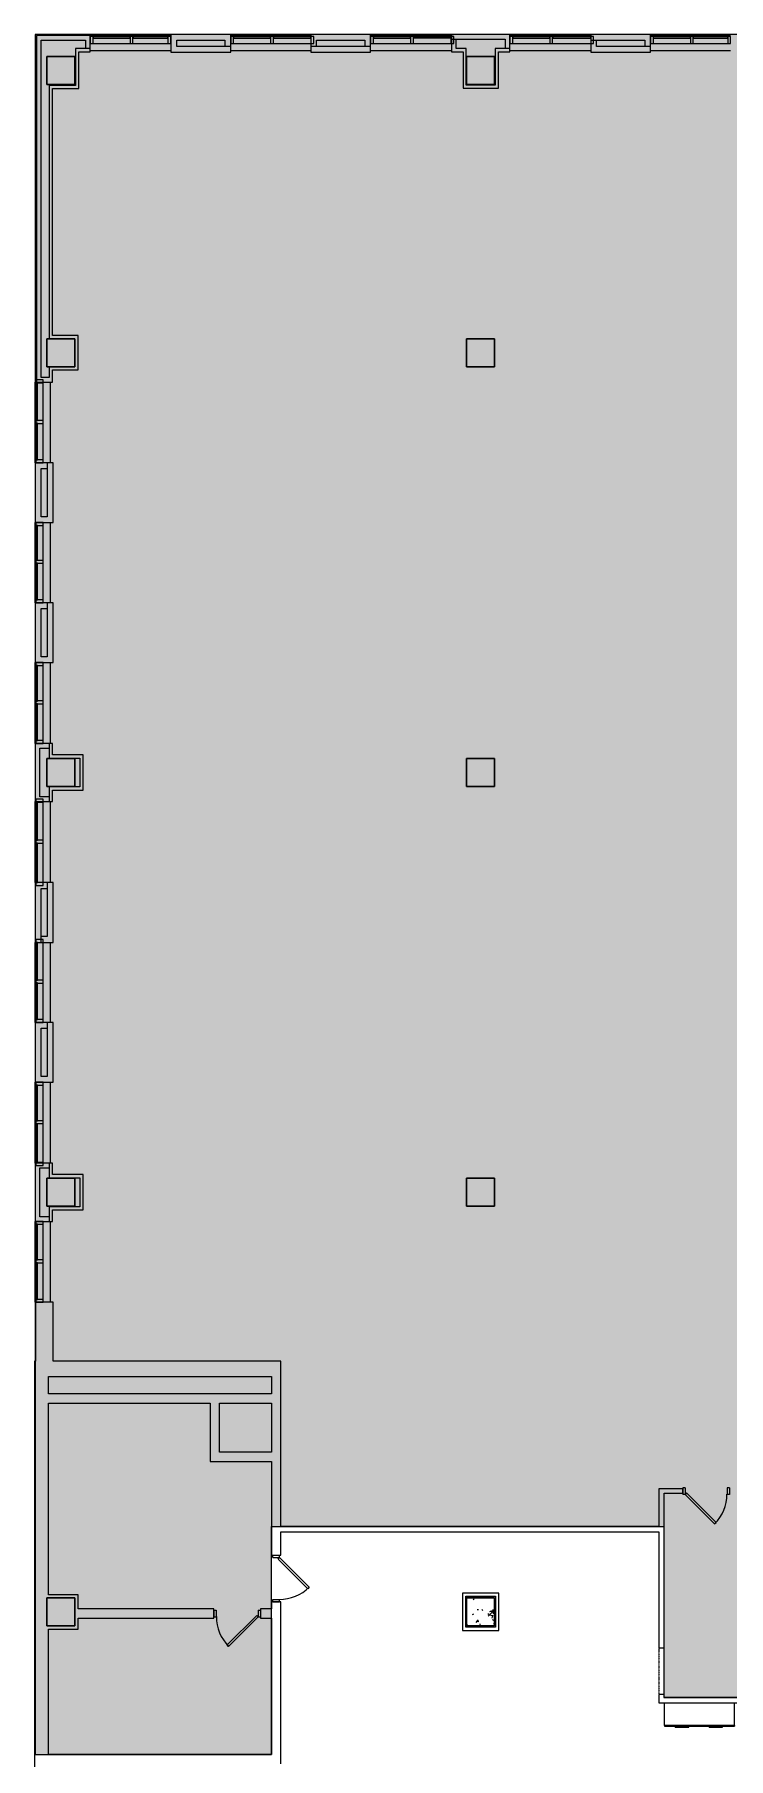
# Model space of a CAD drawing. Header units: inches. Extents: x 45807 to 48637, y -37659 to -35436.
# Drawn here: x 45807 to 46402, y -36914 to -35436 of the extents above; entities that cross this region are included whole.
import ezdxf

# ---------------------------------------------------------------- set-up
doc = ezdxf.new("R2010")
doc.units = ezdxf.units.IN
doc.header["$MEASUREMENT"] = 0
doc.linetypes.add('Demolished', pattern=[0.1875, 0.125, -0.0625])
for name, color, linetype, lineweight in [('A-DETL-GENF', 92, 'Continuous', 9), ('A-DETL-THIN', 151, 'Continuous', 9), ('A-DOOR', 31, 'Continuous', 13), ('A-DOOR-FRAM', 31, 'Continuous', 20), ('A-GLAZ-CURT', 52, 'Continuous', 9), ('A-GLAZ-CWMG', 51, 'Continuous', 9), ('A-WALL', 113, 'Continuous', 9), ('AFUFR-3-DWLM', 7, 'Continuous', 9), ('AFUFR-3-EDLM', 7, 'Continuous', 9), ('AFUFR-3-HNPT', 7, 'Continuous', 9), ('AFUFR-3-TPLM', 7, 'Continuous', 9), ('I-WALL', 2, 'Continuous', 9), ('S-COLS', 52, 'Continuous', 9)]:
    doc.layers.add(name, color=color, linetype=linetype, lineweight=lineweight)

# ---------------------------------------------------------------- blocks, each defined once
blk = doc.blocks.new('Concrete-Rectangular-Column - 24 x 24-V1-FIRST FLOOR DEMOLITION')
at = {"layer": 'S-COLS'}
h = blk.add_hatch(dxfattribs=at)
h.set_pattern_fill('FP2_3', color=256, style=0, pattern_type=2)
h.set_pattern_definition([(50, (-46189.434, 36788.848), (27.5427005, -2.409921), [2.88, -31.68]), (355, (-46189.434, 36788.848), (-5.327844, 28.884266), [2.304, -25.344]), (100.451, (-46187.138, 36788.647), (22.215316, 26.47393), [2.448, -26.924]), (46.184, (-46189.434, 36796.528), (40.981875, -6.356422), [4.32, -47.52]), (96.636, (-46186.018, 36795.998), (35.890748, 37.40619), [3.671, -40.386]), (351.184, (-46189.434, 36796.53), (35.890973, 37.406216), [3.456, -38.016]), (21, (-46185.594, 36794.608), (22.921036, -15.4607306), [2.88, -31.68]), (326, (-46185.594, 36794.608), (9.343532, 27.845738), [2.304, -25.344]), (71.451, (-46183.683, 36793.32), (32.264769, 12.384422), [2.448, -26.924]), (37.5, (-46189.434, 36788.848), (0.466855, 12.782707), [1.267, -23.77, 1.267, -24.461, -25.44]), (37.5, (-46189.434, 36788.848), (0.466855, 12.782707), [-50.765, 1.267, -24.173]), (7.5, (-46189.434, 36788.848), (10.1015895, 15.1450904), [1.267, -13.402, 1.267, -23.194, -9.696]), (7.5, (-46189.434, 36788.848), (10.1015895, 15.1450904), [-39.13, 1.267, -8.429]), (327.5, (-46197.997, 36788.848), (20.4991609, -0.8657796), [1.267, -8.333, 1.267, -28.685, -39.744]), (327.5, (-46197.997, 36788.848), (20.4991609, -0.8657796), [-39.552, 1.267, -38.477]), (317.5, (-46201.837, 36788.848), (22.3947794, 3.844288), [1.267, -11.213, 1.267, -18.624, -28.224]), (317.5, (-46201.837, 36788.848), (22.3947794, 3.844288), [-32.371, 1.267, -26.957])])
h.paths.add_polyline_path([(12, -12), (12, 12), (-12, 12), (-12, -12)], flags=0)
at = {"layer": 'S-COLS', "lineweight": 30}
for p, q in [((12, 12), (-12, 12)), ((-12, 12), (-12, -12)), ((12, -12), (12, 12)), ((-12, -12), (12, -12))]:
    blk.add_line(p, q, dxfattribs=at)
blk = doc.blocks.new('Concrete-Rectangular-Column - 24 x 24-V12-FIRST FLOOR DEMOLITION')
at = {"layer": 'S-COLS', "lineweight": 30}
for p, q in [((12, 12), (-12, 12)), ((-12, 12), (-12, -12)), ((12, -12), (12, 12)), ((-12, -12), (12, -12))]:
    blk.add_line(p, q, dxfattribs=at)
blk = doc.blocks.new('Single Flush - OTJ_SOLIDFLUSH_ALUM-4817983-FIRST FLOOR DEMOLITION')
at = {"layer": 'A-DOOR', "lineweight": 20}
for p, q in [((-8.7, -27), (16.7, -1.6)), ((17.9, -2.9), (-7.4, -28.2)), ((16.7, -1.6), (17.9, -2.9)), ((-7.4, -28.2), (-8.7, -27))]:
    blk.add_line(p, q, dxfattribs=at)
at = {"layer": 'A-DOOR', "lineweight": 9}
blk.add_arc((17.9, -2.9), 35.8, 179.5, 225, dxfattribs=at)
at = {"layer": 'A-DOOR-FRAM'}
for p, q in [((-20, 2.9), (-20, -2.9)), ((-20, 2.9), (-18, 2.9)), ((-18, 2.9), (-18, -2.9)), ((18, 2.9), (18, -2.9)), ((18, 2.9), (20, 2.9)), ((20, 2.9), (20, -2.9)), ((-20, -2.9), (-18, -2.9)), ((18, -2.9), (20, -2.9))]:
    blk.add_line(p, q, dxfattribs=at)
blk = doc.blocks.new('Single Flush - Existing_Mech Door-4777602-FIRST FLOOR DEMOLITION')
at = {"layer": 'A-DOOR', "lineweight": 20}
for p, q in [((-8.7, -27), (16.7, -1.6)), ((17.9, -2.9), (-7.4, -28.2)), ((16.7, -1.6), (17.9, -2.9)), ((-7.4, -28.2), (-8.7, -27))]:
    blk.add_line(p, q, dxfattribs=at)
at = {"layer": 'A-DOOR', "lineweight": 9}
blk.add_arc((17.9, -2.9), 35.8, 179.5, 225, dxfattribs=at)
at = {"layer": 'A-DOOR-FRAM'}
for p, q in [((-20, 2.9), (-20, -2.9)), ((-20, 2.9), (-18, 2.9)), ((-18, 2.9), (-18, -2.9)), ((18, 2.9), (18, -2.9)), ((18, 2.9), (20, 2.9)), ((20, 2.9), (20, -2.9)), ((-20, -2.9), (-18, -2.9)), ((18, -2.9), (20, -2.9))]:
    blk.add_line(p, q, dxfattribs=at)
blk = doc.blocks.new('Single Flush - OTJ_SOLIDFLUSH_ALUM-4817984-FIRST FLOOR DEMOLITION')
at = {"layer": 'A-DOOR', "lineweight": 20}
for p, q in [((-7.4, 28.2), (-8.7, 27)), ((-8.7, 27), (16.7, 1.6)), ((17.9, 2.9), (-7.4, 28.2)), ((16.7, 1.6), (17.9, 2.9))]:
    blk.add_line(p, q, dxfattribs=at)
at = {"layer": 'A-DOOR', "lineweight": 9}
blk.add_arc((17.9, 2.9), 35.8, 135, 180.5, dxfattribs=at)
at = {"layer": 'A-DOOR-FRAM'}
for p, q in [((-20, -2.9), (-20, 2.9)), ((-20, 2.9), (-18, 2.9)), ((-18, -2.9), (-18, 2.9)), ((18, -2.9), (18, 2.9)), ((18, 2.9), (20, 2.9)), ((20, -2.9), (20, 2.9)), ((-20, -2.9), (-18, -2.9)), ((18, -2.9), (20, -2.9))]:
    blk.add_line(p, q, dxfattribs=at)
blk = doc.blocks.new('System Panel - Glazed-4829577-FIRST FLOOR DEMOLITION')
at = {"layer": 'A-GLAZ-CURT', "lineweight": 13}
for p, q in [((15.3, -0.7), (-15.3, -0.7)), ((-15.3, -0.7), (-15.3, -1.8)), ((-15.3, -1.8), (15.3, -1.8)), ((15.3, -1.8), (15.3, -0.7))]:
    blk.add_line(p, q, dxfattribs=at)
blk = doc.blocks.new('Rectangular Mullion - 2_5_ x 5_ rectangular 2-4829575-FIRST FLOOR DEMOLITION')
at = {"layer": 'A-GLAZ-CWMG'}
for p, q in [((45807.9, -36486.9), (45807.9, -36456.3)), ((45814.2, -36486.9), (45814.2, -36456.3))]:
    blk.add_line(p, q, dxfattribs=at)
blk = doc.blocks.new('Rectangular Mullion - 2_5_ x 5_ rectangular 2-V19-FIRST FLOOR DEMOLITION')
at = {"layer": 'A-GLAZ-CWMG', "lineweight": 20}
for p, q in [((-2.5, 2.125), (0, 2.125)), ((-2.5, -4.125), (-2.5, 2.125)), ((0, 2.125), (0, -4.125)), ((0, -4.125), (-2.5, -4.125))]:
    blk.add_line(p, q, dxfattribs=at)
blk = doc.blocks.new('Rectangular Mullion - 2_5_ x 5_ rectangular 2-V20-FIRST FLOOR DEMOLITION')
at = {"layer": 'A-GLAZ-CWMG', "lineweight": 20}
for p, q in [((0, 2.125), (-2.5, 2.125)), ((-2.5, 2.125), (-2.5, -4.125)), ((0, -4.125), (0, 2.125)), ((-2.5, -4.125), (0, -4.125))]:
    blk.add_line(p, q, dxfattribs=at)
blk = doc.blocks.new('System Panel - Glazed-4829599-FIRST FLOOR DEMOLITION')
at = {"layer": 'A-GLAZ-CURT', "lineweight": 13}
for p, q in [((15.7, -0.7), (-15.7, -0.7)), ((-15.7, -0.7), (-15.7, -1.8)), ((-15.7, -1.8), (15.7, -1.8)), ((15.7, -1.8), (15.7, -0.7))]:
    blk.add_line(p, q, dxfattribs=at)
blk = doc.blocks.new('Rectangular Mullion - 2_5_ x 5_ rectangular 2-4829598-FIRST FLOOR DEMOLITION')
at = {"layer": 'A-GLAZ-CWMG'}
for p, q in [((45807.9, -36520.7), (45807.9, -36489.4)), ((45814.2, -36520.7), (45814.2, -36489.4))]:
    blk.add_line(p, q, dxfattribs=at)
blk = doc.blocks.new('Rectangular Mullion - 2_5_ x 5_ rectangular 2-V21-FIRST FLOOR DEMOLITION')
at = {"layer": 'A-GLAZ-CWMG', "lineweight": 20}
for p, q in [((-2.25, 2.125), (0.25, 2.125)), ((-2.25, -4.125), (-2.25, 2.125)), ((0.25, 2.125), (0.25, -4.125)), ((0.25, -4.125), (-2.25, -4.125))]:
    blk.add_line(p, q, dxfattribs=at)
blk = doc.blocks.new('System Panel - Glazed-4829750-FIRST FLOOR DEMOLITION')
at = {"layer": 'A-GLAZ-CURT', "lineweight": 13}
for p, q in [((16.7, -0.7), (-16.7, -0.7)), ((-16.7, -0.7), (-16.7, -1.8)), ((-16.7, -1.8), (16.7, -1.8)), ((16.7, -1.8), (16.7, -0.7))]:
    blk.add_line(p, q, dxfattribs=at)
blk = doc.blocks.new('Rectangular Mullion - 2_5_ x 5_ rectangular 2-4829749-FIRST FLOOR DEMOLITION')
at = {"layer": 'A-GLAZ-CWMG'}
for p, q in [((45807.9, -36403.3), (45807.9, -36370)), ((45814.2, -36403.3), (45814.2, -36370))]:
    blk.add_line(p, q, dxfattribs=at)
blk = doc.blocks.new('System Panel - Glazed-4829786-FIRST FLOOR DEMOLITION')
at = {"layer": 'A-GLAZ-CURT', "lineweight": 13}
for p, q in [((16.2, -0.7), (-16.2, -0.7)), ((-16.2, -0.7), (-16.2, -1.8)), ((-16.2, -1.8), (16.2, -1.8)), ((16.2, -1.8), (16.2, -0.7))]:
    blk.add_line(p, q, dxfattribs=at)
blk = doc.blocks.new('Rectangular Mullion - 2_5_ x 5_ rectangular 2-4829784-FIRST FLOOR DEMOLITION')
at = {"layer": 'A-GLAZ-CWMG'}
for p, q in [((45807.9, -36246.9), (45807.9, -36214.5)), ((45814.2, -36246.9), (45814.2, -36214.5))]:
    blk.add_line(p, q, dxfattribs=at)
blk = doc.blocks.new('System Panel - Glazed-4829923-FIRST FLOOR DEMOLITION')
at = {"layer": 'A-GLAZ-CURT', "lineweight": 13}
for p, q in [((16.3, -0.7), (-16.3, -0.7)), ((-16.3, -0.7), (-16.3, -1.8)), ((-16.3, -1.8), (16.3, -1.8)), ((16.3, -1.8), (16.3, -0.7))]:
    blk.add_line(p, q, dxfattribs=at)
blk = doc.blocks.new('Rectangular Mullion - 2_5_ x 5_ rectangular 2-4829919-FIRST FLOOR DEMOLITION')
at = {"layer": 'A-GLAZ-CWMG'}
for p, q in [((45807.9, -36126.9), (45807.9, -36094.3)), ((45814.2, -36126.9), (45814.2, -36094.3))]:
    blk.add_line(p, q, dxfattribs=at)
blk = doc.blocks.new('System Panel - Glazed-4829924-FIRST FLOOR DEMOLITION')
at = {"layer": 'A-GLAZ-CURT', "lineweight": 13}
for p, q in [((16.9, -0.7), (-16.9, -0.7)), ((-16.9, -0.7), (-16.9, -1.8)), ((-16.9, -1.8), (16.9, -1.8)), ((16.9, -1.8), (16.9, -0.7))]:
    blk.add_line(p, q, dxfattribs=at)
blk = doc.blocks.new('Rectangular Mullion - 2_5_ x 5_ rectangular 2-4829921-FIRST FLOOR DEMOLITION')
at = {"layer": 'A-GLAZ-CWMG'}
for p, q in [((45807.9, -36163.2), (45807.9, -36129.4)), ((45814.2, -36163.2), (45814.2, -36129.4))]:
    blk.add_line(p, q, dxfattribs=at)
blk = doc.blocks.new('System Panel - Glazed-4829978-FIRST FLOOR DEMOLITION')
at = {"layer": 'A-GLAZ-CURT', "lineweight": 13}
for p, q in [((14.9, -0.7), (-14.9, -0.7)), ((-14.9, -0.7), (-14.9, -1.8)), ((-14.9, -1.8), (14.9, -1.8)), ((14.9, -1.8), (14.9, -0.7))]:
    blk.add_line(p, q, dxfattribs=at)
blk = doc.blocks.new('Rectangular Mullion - 2_5_ x 5_ rectangular 2-4829976-FIRST FLOOR DEMOLITION')
at = {"layer": 'A-GLAZ-CWMG'}
for p, q in [((45807.9, -35886.9), (45807.9, -35857)), ((45814.2, -35886.9), (45814.2, -35857))]:
    blk.add_line(p, q, dxfattribs=at)
blk = doc.blocks.new('System Panel - Glazed-4830133-FIRST FLOOR DEMOLITION')
at = {"layer": 'A-GLAZ-CURT', "lineweight": 13}
for p, q in [((15, -0.7), (-15, -0.7)), ((-15, -0.7), (-15, -1.8)), ((-15, -1.8), (15, -1.8)), ((15, -1.8), (15, -0.7))]:
    blk.add_line(p, q, dxfattribs=at)
blk = doc.blocks.new('Rectangular Mullion - 2_5_ x 5_ rectangular 2-4830131-FIRST FLOOR DEMOLITION')
at = {"layer": 'A-GLAZ-CWMG'}
for p, q in [((45891.3, -35437.5), (45921.3, -35437.5)), ((45891.3, -35443.7), (45921.3, -35443.7))]:
    blk.add_line(p, q, dxfattribs=at)
blk = doc.blocks.new('System Panel - Glazed-4830151-FIRST FLOOR DEMOLITION')
at = {"layer": 'A-GLAZ-CURT', "lineweight": 13}
for p, q in [((15.9, -0.7), (-15.9, -0.7)), ((-15.9, -0.7), (-15.9, -1.8)), ((-15.9, -1.8), (15.9, -1.8)), ((15.9, -1.8), (15.9, -0.7))]:
    blk.add_line(p, q, dxfattribs=at)
blk = doc.blocks.new('Rectangular Mullion - 2_5_ x 5_ rectangular 2-4830150-FIRST FLOOR DEMOLITION')
at = {"layer": 'A-GLAZ-CWMG'}
for p, q in [((45857.1, -35437.5), (45888.8, -35437.5)), ((45857.1, -35443.7), (45888.8, -35443.7))]:
    blk.add_line(p, q, dxfattribs=at)
blk = doc.blocks.new('System Panel - Glazed-4830200-FIRST FLOOR DEMOLITION')
at = {"layer": 'A-GLAZ-CURT', "lineweight": 13}
for p, q in [((16, -0.7), (-16, -0.7)), ((-16, -0.7), (-16, -1.8)), ((-16, -1.8), (16, -1.8)), ((16, -1.8), (16, -0.7))]:
    blk.add_line(p, q, dxfattribs=at)
blk = doc.blocks.new('Rectangular Mullion - 2_5_ x 5_ rectangular 2-4830198-FIRST FLOOR DEMOLITION')
at = {"layer": 'A-GLAZ-CWMG'}
for p, q in [((46011.8, -35437.5), (46043.8, -35437.5)), ((46011.8, -35443.7), (46043.8, -35443.7))]:
    blk.add_line(p, q, dxfattribs=at)
blk = doc.blocks.new('System Panel - Glazed-4830267-FIRST FLOOR DEMOLITION')
at = {"layer": 'A-GLAZ-CURT', "lineweight": 13}
for p, q in [((16.1, -0.8), (-16.1, -0.8)), ((-16.1, -0.8), (-16.1, -1.8)), ((-16.1, -1.8), (16.1, -1.8)), ((16.1, -1.8), (16.1, -0.8))]:
    blk.add_line(p, q, dxfattribs=at)
blk = doc.blocks.new('Rectangular Mullion - 2_5_ x 5_ rectangular 2-4830265-FIRST FLOOR DEMOLITION')
at = {"layer": 'A-GLAZ-CWMG'}
for p, q in [((46131.8, -35437.5), (46163.9, -35437.5)), ((46131.8, -35443.7), (46163.9, -35443.7))]:
    blk.add_line(p, q, dxfattribs=at)
blk = doc.blocks.new('System Panel - Glazed-4830295-FIRST FLOOR DEMOLITION')
at = {"layer": 'A-GLAZ-CURT', "lineweight": 13}
for p, q in [((16.3, -0.7), (-16.3, -0.7)), ((-16.3, -0.7), (-16.3, -1.8)), ((-16.3, -1.8), (16.3, -1.8)), ((16.3, -1.8), (16.3, -0.7))]:
    blk.add_line(p, q, dxfattribs=at)
blk = doc.blocks.new('Rectangular Mullion - 2_5_ x 5_ rectangular 2-4830293-FIRST FLOOR DEMOLITION')
at = {"layer": 'A-GLAZ-CWMG'}
for p, q in [((46251.2, -35437.5), (46283.8, -35437.5)), ((46251.2, -35443.7), (46283.8, -35443.7))]:
    blk.add_line(p, q, dxfattribs=at)
blk = doc.blocks.new('System Panel - Glazed-4830332-FIRST FLOOR DEMOLITION')
at = {"layer": 'A-GLAZ-CURT', "lineweight": 13}
for p, q in [((14.8, -0.7), (-14.8, -0.7)), ((-14.8, -0.7), (-14.8, -1.8)), ((-14.8, -1.8), (14.8, -1.8)), ((14.8, -1.8), (14.8, -0.7))]:
    blk.add_line(p, q, dxfattribs=at)
blk = doc.blocks.new('Rectangular Mullion - 2_5_ x 5_ rectangular 2-4830330-FIRST FLOOR DEMOLITION')
at = {"layer": 'A-GLAZ-CWMG'}
for p, q in [((46371.8, -35437.5), (46401.3, -35437.5)), ((46371.8, -35443.7), (46401.3, -35443.7))]:
    blk.add_line(p, q, dxfattribs=at)
blk = doc.blocks.new('3TRGC2LAT60_dwg-5415756-FIRST FLOOR DEMOLITION')
at = {"layer": 'AFUFR-3-DWLM'}
for p, q in [((0, -19.5), (0, -20)), ((0, -20), (29.5, -20)), ((29.5, -19.5), (29.5, -20)), ((29.5, -19.5), (29.5, -20)), ((29.5, -20), (60, -20)), ((60, -19.5), (60, -20))]:
    blk.add_line(p, q, dxfattribs=at)
at = {"layer": 'AFUFR-3-EDLM'}
for p, q in [((0, -19.5), (0, 0)), ((60, -19.5), (60, 0)), ((60, -19.5), (0, -19.5))]:
    blk.add_line(p, q, dxfattribs=at)
at = {"layer": 'AFUFR-3-HNPT'}
for p, q in [((9.2, -21.1), (9.2, -20)), ((9.2, -21.1), (20.8, -21.1)), ((9.7, -20.8), (9.7, -20)), ((9.7, -20.8), (20.3, -20.8)), ((20.3, -20.8), (20.3, -20)), ((20.8, -21.1), (20.8, -20)), ((38.2, -21.1), (38.2, -20)), ((38.2, -21.1), (49.7, -21.1)), ((38.7, -20.8), (38.7, -20)), ((38.7, -20.8), (49.2, -20.8)), ((49.2, -20.8), (49.2, -20)), ((49.7, -21.1), (49.7, -20))]:
    blk.add_line(p, q, dxfattribs=at)
at = {"layer": 'AFUFR-3-TPLM'}
for p, q in [((0, -19.5), (0, 0)), ((60, -19.5), (60, 0)), ((0, -19.5), (60, -19.5))]:
    blk.add_line(p, q, dxfattribs=at)

msp = doc.modelspace()

# ---------------------------------------------------------------- hatches: boundary and pattern name
at = {"layer": 'A-DETL-GENF'}
h = msp.add_hatch(color=9, dxfattribs=at)
h.paths.add_polyline_path([(48135.4, -37658.8), (48135.4, -37255.8), (48256.4, -37255.8), (48256.4, -36855.8), (48636.4, -36855.8), (48636.4, -36432.8), (48075.4, -36432.8), (48075.4, -35435.8), (45807.4, -35435.8), (45807.4, -36911.1), (46010.1, -36911.1), (46010.1, -36715.5), (46346.4, -36715.5), (46346.4, -36862), (46862.1, -36862), (46862.1, -37049.3), (46569.9, -37049.3), (46569.9, -37658.8), (48134.4, -37658.8)], flags=0)
h.paths.add_polyline_path([(46426.1, -36636.5), (46426.1, -36636.5), (46425.7, -36636.3)], flags=0)
h.paths.add_polyline_path([(46424.2, -36620.6), (46424.2, -36620.6), (46424.3, -36620.5)], flags=0)
h.paths.add_polyline_path([(46426.1, -36600.5), (46426.1, -36600.5), (46425.2, -36599.9)], flags=0)
h.paths.add_polyline_path([(46424.2, -36584.6), (46424.2, -36584.6), (46424.3, -36584.5)], flags=0)
h.paths.add_polyline_path([(46747.5, -36560.8), (46747.5, -36560.8), (46747.5, -36546.8)], flags=0)
h.paths.add_polyline_path([(46747.5, -36575.2), (46747.5, -36575.2), (46747.5, -36560.8)], flags=0)
h.paths.add_polyline_path([(46749.6, -36574.7), (46749.6, -36574.7), (46750, -36574.7)], flags=0)
h.paths.add_polyline_path([(46433.9, -36566.6), (46433.9, -36566.6), (46433.9, -36564.8)], flags=0)
h.paths.add_polyline_path([(46426.1, -36564.5), (46426.1, -36564.5), (46425.2, -36563.9)], flags=0)
h.paths.add_polyline_path([(46424.2, -36548.6), (46424.2, -36548.6), (46424.3, -36548.5)], flags=0)
h.paths.add_polyline_path([(46749.6, -36538.7), (46749.6, -36538.7), (46750, -36538.7)], flags=0)
h.paths.add_polyline_path([(46426.1, -36528.5), (46426.1, -36528.5), (46425.2, -36527.9)], flags=0)
h.paths.add_polyline_path([(46747.5, -36517.7), (46747.5, -36517.7), (46747.5, -36514.3)], flags=0)
h.paths.add_polyline_path([(46424.2, -36512.6), (46424.2, -36512.6), (46424.3, -36512.5)], flags=0)
h.paths.add_polyline_path([(46749.6, -36502.7), (46749.6, -36502.7), (46750, -36502.7)], flags=0)
h.paths.add_polyline_path([(46426.1, -36492.5), (46426.1, -36492.5), (46425.2, -36491.9)], flags=0)
h.paths.add_polyline_path([(46747.5, -36474.7), (46747.5, -36474.7), (46747.5, -36473.5)], flags=0)
h.paths.add_polyline_path([(46747.5, -36489), (46747.5, -36489), (46747.5, -36478.3)], flags=0)
h.paths.add_polyline_path([(46749.6, -36466.7), (46749.6, -36466.7), (46750, -36466.7)], flags=0)

# ---------------------------------------------------------------- linework, layer by layer
at = {"layer": 'A-DETL-THIN'}
for p, q in [((48075.4, -35435.8), (45807.4, -35435.8)), ((45807.4, -35435.8), (45807.4, -36911.1)), ((46010.1, -36911.1), (46010.1, -36715.5)), ((46010.1, -36715.5), (46346.4, -36715.5)), ((46346.4, -36715.5), (46346.4, -36862)), ((46346.4, -36862), (46862.1, -36862)), ((45807.4, -36911.1), (46010.1, -36911.1))]:
    msp.add_line(p, q, dxfattribs=at)
at = {"layer": 'A-WALL'}
for p, q in [((45854.6, -35436.8), (45923.8, -35436.8)), ((45975.1, -35436.8), (46043.8, -35436.8)), ((46095.1, -35436.8), (46164.4, -35436.8)), ((46214.4, -35436.8), (46283.8, -35436.8)), ((46335.1, -35436.8), (46403.8, -35436.8)), ((45923.8, -35449.8), (45854.6, -35449.8)), ((46043.8, -35449.8), (45975.1, -35449.8)), ((46164.4, -35449.8), (46095.1, -35449.8)), ((46283.8, -35449.8), (46214.4, -35449.8)), ((46403.8, -35449.8), (46335.1, -35449.8)), ((45807.3, -35803.2), (45807.3, -35734)), ((45807.9, -35734), (45807.3, -35734)), ((45820.3, -35734), (45820.3, -35803.2)), ((45807.3, -35803.2), (45807.4, -35803.2)), ((45807.3, -35923.2), (45807.3, -35854.5)), ((45807.4, -35854.5), (45807.3, -35854.5)), ((45820.3, -35854.5), (45820.3, -35923.2)), ((45807.3, -35923.2), (45807.4, -35923.2)), ((45807.3, -36043.8), (45807.3, -35974.5)), ((45807.4, -35974.5), (45807.3, -35974.5)), ((45820.3, -35974.5), (45820.3, -36043.8)), ((45807.3, -36043.8), (45807.4, -36043.8)), ((45807.3, -36163.2), (45807.3, -36093.8)), ((45807.4, -36093.8), (45807.3, -36093.8)), ((45820.3, -36093.8), (45820.3, -36163.2)), ((45807.3, -36163.2), (45807.4, -36163.2)), ((45807.3, -36283.2), (45807.3, -36214.5)), ((45807.4, -36214.5), (45807.3, -36214.5)), ((45820.3, -36214.5), (45820.3, -36283.2)), ((45807.3, -36283.2), (45807.4, -36283.2)), ((45807.3, -36403.8), (45807.3, -36334.5)), ((45807.4, -36334.5), (45807.3, -36334.5)), ((45820.3, -36334.5), (45820.3, -36403.8)), ((45807.3, -36403.8), (45807.4, -36403.8)), ((45807.3, -36523.2), (45807.3, -36453.8)), ((45807.4, -36453.8), (45807.3, -36453.8)), ((45820.3, -36453.8), (45820.3, -36523.2)), ((45807.3, -36523.2), (45807.7, -36523.2)), ((46342.1, -36819.6), (46346.7, -36819.6)), ((46346.7, -36859.6), (46342.1, -36859.6))]:
    msp.add_line(p, q, dxfattribs=at)
at = {"layer": 'A-WALL', "lineweight": 13}
for p, q in [((46164.4, -35439.8), (46168.4, -35439.8)), ((46283.8, -35440.8), (46288.8, -35440.8)), ((45854.6, -35447.8), (45850.6, -35447.8)), ((45975.1, -35446.1), (45970.1, -35446.1)), ((46048.8, -35446.1), (46043.8, -35446.1)), ((46095.1, -35446.1), (46090.1, -35446.1)), ((46214.4, -35447.8), (46210.4, -35447.8)), ((46335.1, -35446.1), (46330.1, -35446.1)), ((45817.7, -35803.2), (45817.7, -35808.2)), ((45817.7, -35923.2), (45817.7, -35928.2)), ((45819.4, -36043.8), (45819.4, -36047.8)), ((45819.4, -36089.8), (45819.4, -36093.8)), ((45817.7, -36163.2), (45817.7, -36168.2)), ((45812.4, -36214.5), (45812.4, -36209.5)), ((45817.7, -36283.2), (45817.7, -36288.2)), ((45819.4, -36403.8), (45819.4, -36407.8)), ((45819.4, -36449.8), (45819.4, -36453.8)), ((45807.7, -36523.2), (45807.7, -36573.8)), ((45822.7, -36523.2), (45807.7, -36523.2)), ((45822.7, -36573.8), (45822.7, -36523.2)), ((45807.7, -36573.8), (45806.8, -36573.8)), ((45806.8, -36573.8), (45806.8, -37658.8)), ((46018.1, -36573.8), (45822.7, -36573.8)), ((46018.1, -36715.5), (46018.1, -36573.8)), ((45818.8, -36586.8), (46010.1, -36586.8)), ((45818.8, -36601.8), (45818.8, -36586.8)), ((46010.1, -36586.8), (46010.1, -36601.8)), ((46010.1, -36601.8), (45818.8, -36601.8)), ((45818.8, -36609.8), (45957.4, -36609.8)), ((45818.8, -36774.1), (45818.8, -36609.8)), ((45957.4, -36609.8), (45957.4, -36659.8)), ((45965.4, -36609.8), (46010.1, -36609.8)), ((45965.4, -36651.8), (45965.4, -36609.8)), ((46010.1, -36609.8), (46010.1, -36651.8)), ((46010.1, -36651.8), (45965.4, -36651.8)), ((45957.4, -36659.8), (46010.1, -36659.8)), ((46010.1, -36659.8), (46010.1, -36740.1)), ((46342.1, -36683.3), (46342.1, -36715.5)), ((46346.7, -36683.3), (46342.1, -36683.3)), ((46346.7, -36819.6), (46346.7, -36686.8)), ((46342.1, -36715.5), (46018.1, -36715.5)), ((46018.1, -36740.1), (46018.1, -36720.1)), ((46018.1, -36720.1), (46342.1, -36720.1)), ((46342.1, -36720.1), (46342.1, -36819.6)), ((46010.1, -36740.1), (46018.1, -36740.1)), ((45960.7, -36786.1), (45844.2, -36786.1)), ((45960.7, -36794.1), (45960.7, -36786.1)), ((46010.1, -36786.1), (46000.7, -36786.1)), ((46000.7, -36786.1), (46000.7, -36794.1)), ((46018.1, -36780.1), (46010.1, -36780.1)), ((46010.1, -36780.1), (46010.1, -36786.1)), ((46018.1, -36919.1), (46018.1, -36780.1)), ((45844.2, -36794.1), (45960.7, -36794.1)), ((46000.7, -36794.1), (46010.1, -36794.1)), ((46010.1, -36794.1), (46010.1, -36911.1)), ((45818.8, -36911.1), (45818.8, -36803.6)), ((46342.1, -36859.6), (46342.1, -36866.6)), ((46346.7, -36862), (46346.7, -36859.6)), ((46505.4, -36862), (46346.7, -36862)), ((46342.1, -36866.6), (46505.4, -36866.6)), ((46010.1, -36911.1), (45818.8, -36911.1))]:
    msp.add_line(p, q, dxfattribs=at)
at = {"layer": 'A-WALL', "color": 250, "linetype": 'Demolished', "lineweight": 20}
for p, q in [((46342.1, -36819.6), (46342.1, -36859.6)), ((46346.7, -36859.6), (46346.7, -36819.6))]:
    msp.add_line(p, q, dxfattribs=at)
at = {"layer": 'I-WALL', "lineweight": 13}
for p, q in [((45854.6, -35436.8), (45808.4, -35436.8)), ((45808.4, -35436.8), (45808.4, -35734)), ((45812.4, -35440.8), (45850.6, -35440.8)), ((45812.4, -35730), (45812.4, -35440.8)), ((45850.6, -35440.8), (45850.6, -35447.8)), ((45854.6, -35450.6), (45854.6, -35436.8)), ((45923.8, -35435.8), (45923.8, -35451.1)), ((45975.1, -35435.8), (45923.8, -35435.8)), ((45928.8, -35446.1), (45928.8, -35440.8)), ((45928.8, -35440.8), (45970.1, -35440.8)), ((45970.1, -35440.8), (45970.1, -35446.1)), ((45975.1, -35451.1), (45975.1, -35435.8)), ((46095.1, -35435.8), (46043.8, -35435.8)), ((46043.8, -35435.8), (46043.8, -35451.1)), ((46048.8, -35440.8), (46090.1, -35440.8)), ((46048.8, -35446.1), (46048.8, -35440.8)), ((46090.1, -35440.8), (46090.1, -35446.1)), ((46095.1, -35451.1), (46095.1, -35435.8)), ((46214.4, -35435.8), (46164.4, -35435.8)), ((46164.4, -35435.8), (46164.4, -35450.6)), ((46168.4, -35439.8), (46210.4, -35439.8)), ((46168.4, -35447.8), (46168.4, -35439.8)), ((46210.4, -35439.8), (46210.4, -35447.8)), ((46214.4, -35450.6), (46214.4, -35435.8)), ((46335.1, -35435.8), (46283.8, -35435.8)), ((46283.8, -35435.8), (46283.8, -35451.1)), ((46288.8, -35440.8), (46330.1, -35440.8)), ((46288.8, -35446.1), (46288.8, -35440.8)), ((46330.1, -35440.8), (46330.1, -35446.1)), ((46335.1, -35451.1), (46335.1, -35435.8)), ((45842.1, -35447.8), (45842.1, -35479.5)), ((45850.6, -35447.8), (45842.1, -35447.8)), ((45844.8, -35482.2), (45844.8, -35450.6)), ((45844.8, -35450.6), (45854.6, -35450.6)), ((45923.8, -35451.1), (45975.1, -35451.1)), ((45970.1, -35446.1), (45928.8, -35446.1)), ((46043.8, -35451.1), (46095.1, -35451.1)), ((46090.1, -35446.1), (46048.8, -35446.1)), ((46164.4, -35450.6), (46174.3, -35450.6)), ((46177.1, -35447.8), (46168.4, -35447.8)), ((46174.3, -35450.6), (46174.3, -35482)), ((46177.1, -35479.2), (46177.1, -35447.8)), ((46201.8, -35447.8), (46201.8, -35479.2)), ((46210.4, -35447.8), (46201.8, -35447.8)), ((46204.6, -35482), (46204.6, -35450.6)), ((46204.6, -35450.6), (46214.4, -35450.6)), ((46283.8, -35451.1), (46335.1, -35451.1)), ((46330.1, -35446.1), (46288.8, -35446.1)), ((45819.4, -35479.5), (45819.4, -35696.8)), ((45842.1, -35479.5), (45819.4, -35479.5)), ((45822.2, -35694.1), (45822.2, -35482.2)), ((45822.2, -35482.2), (45844.8, -35482.2)), ((46174.3, -35482), (46204.6, -35482)), ((46201.8, -35479.2), (46177.1, -35479.2)), ((45844.2, -35694.1), (45822.2, -35694.1)), ((45844.2, -35723.6), (45844.2, -35694.1)), ((45819.4, -35720.8), (45819.4, -35730)), ((45808.4, -35734), (45822.2, -35734)), ((45819.4, -35730), (45812.4, -35730)), ((45822.2, -35734), (45822.2, -35723.6)), ((45822.2, -35723.6), (45844.2, -35723.6)), ((45822.7, -35803.2), (45807.4, -35803.2)), ((45807.4, -35803.2), (45807.4, -35854.5)), ((45812.4, -35808.2), (45817.7, -35808.2)), ((45812.4, -35849.5), (45812.4, -35808.2)), ((45817.7, -35808.2), (45817.7, -35849.5)), ((45822.7, -35854.5), (45822.7, -35803.2)), ((45807.4, -35854.5), (45822.7, -35854.5)), ((45817.7, -35849.5), (45812.4, -35849.5)), ((45822.7, -35923.2), (45807.4, -35923.2)), ((45807.4, -35923.2), (45807.4, -35974.5)), ((45812.4, -35928.2), (45817.7, -35928.2)), ((45812.4, -35969.5), (45812.4, -35928.2)), ((45817.7, -35928.2), (45817.7, -35969.5)), ((45822.7, -35974.5), (45822.7, -35923.2)), ((45807.4, -35974.5), (45822.7, -35974.5)), ((45817.7, -35969.5), (45812.4, -35969.5)), ((45822.2, -36043.8), (45807.4, -36043.8)), ((45807.4, -36043.8), (45807.4, -36093.8)), ((45811.4, -36047.8), (45819.4, -36047.8)), ((45811.4, -36089.8), (45811.4, -36047.8)), ((45819.4, -36047.8), (45819.4, -36056.5)), ((45822.2, -36053.7), (45822.2, -36043.8)), ((45819.4, -36056.5), (45845.8, -36056.5)), ((45848.6, -36053.7), (45822.2, -36053.7)), ((45845.8, -36056.5), (45845.8, -36081.2)), ((45848.6, -36084), (45848.6, -36053.7)), ((45819.4, -36089.8), (45811.4, -36089.8)), ((45845.8, -36081.2), (45819.4, -36081.2)), ((45819.4, -36081.2), (45819.4, -36089.8)), ((45822.2, -36084), (45848.6, -36084)), ((45822.2, -36093.8), (45822.2, -36084)), ((45807.4, -36093.8), (45822.2, -36093.8)), ((45807.4, -36163.2), (45807.4, -36214.5)), ((45822.7, -36163.2), (45807.4, -36163.2)), ((45822.7, -36214.5), (45822.7, -36163.2)), ((45812.4, -36209.5), (45812.4, -36168.2)), ((45812.4, -36168.2), (45817.7, -36168.2)), ((45817.7, -36168.2), (45817.7, -36209.5)), ((45817.7, -36209.5), (45812.4, -36209.5)), ((45807.4, -36214.5), (45822.7, -36214.5)), ((45822.7, -36283.2), (45807.4, -36283.2)), ((45807.4, -36283.2), (45807.4, -36334.5)), ((45822.7, -36334.5), (45822.7, -36283.2)), ((45812.4, -36288.2), (45817.7, -36288.2)), ((45812.4, -36329.5), (45812.4, -36288.2)), ((45817.7, -36288.2), (45817.7, -36329.5)), ((45817.7, -36329.5), (45812.4, -36329.5)), ((45807.4, -36334.5), (45822.7, -36334.5)), ((45807.4, -36403.8), (45807.4, -36453.8)), ((45822.2, -36403.8), (45807.4, -36403.8)), ((45811.4, -36449.8), (45811.4, -36407.8)), ((45811.4, -36407.8), (45819.4, -36407.8)), ((45819.4, -36407.8), (45819.4, -36416.5)), ((45819.4, -36416.5), (45845.8, -36416.5)), ((45822.2, -36413.7), (45822.2, -36403.8)), ((45848.6, -36413.7), (45822.2, -36413.7)), ((45845.8, -36416.5), (45845.8, -36441.2)), ((45848.6, -36444), (45848.6, -36413.7)), ((45845.8, -36441.2), (45819.4, -36441.2)), ((45819.4, -36441.2), (45819.4, -36449.8)), ((45822.2, -36444), (45848.6, -36444)), ((45822.2, -36453.8), (45822.2, -36444)), ((45807.4, -36453.8), (45822.2, -36453.8)), ((45819.4, -36449.8), (45811.4, -36449.8)), ((46362.7, -36683.3), (46346.7, -36683.3)), ((46362.7, -36686.8), (46362.7, -36683.3)), ((46346.7, -36686.8), (46362.7, -36686.8)), ((46205.1, -36772.6), (46173.8, -36772.6)), ((46173.8, -36772.6), (46173.8, -36804.6)), ((46205.1, -36804.6), (46205.1, -36772.6)), ((45844.2, -36774.1), (45818.8, -36774.1)), ((45844.2, -36786.1), (45844.2, -36774.1)), ((46176.6, -36775.3), (46202.3, -36775.3)), ((46176.6, -36801.8), (46176.6, -36775.3)), ((46202.3, -36775.3), (46202.3, -36801.8)), ((45844.2, -36803.6), (45844.2, -36794.1)), ((46202.3, -36801.8), (46176.6, -36801.8)), ((45818.8, -36803.6), (45844.2, -36803.6)), ((46173.8, -36804.6), (46205.1, -36804.6))]:
    msp.add_line(p, q, dxfattribs=at)

# ---------------------------------------------------------------- block references
at = {"layer": 'A-DOOR'}
for name, p, rotation in [('Single Flush - OTJ_SOLIDFLUSH_ALUM-4817984-FIRST FLOOR DEMOLITION', (46382.7, -36685.1), 180), ('Single Flush - Existing_Mech Door-4777602-FIRST FLOOR DEMOLITION', (46014.1, -36760.1), 90)]:
    msp.add_blockref(name, p, dxfattribs=dict(at, rotation=rotation))
msp.add_blockref('Single Flush - OTJ_SOLIDFLUSH_ALUM-4817983-FIRST FLOOR DEMOLITION', (45980.7, -36790.1), dxfattribs=at)
at = {"layer": 'A-GLAZ-CURT'}
for name, p, rotation in [('System Panel - Glazed-4830151-FIRST FLOOR DEMOLITION', (45872.9, -35439.6), 180), ('System Panel - Glazed-4830133-FIRST FLOOR DEMOLITION', (45906.3, -35439.6), 180), ('System Panel - Glazed-4830151-FIRST FLOOR DEMOLITION', (45993.4, -35439.6), 180), ('System Panel - Glazed-4830200-FIRST FLOOR DEMOLITION', (46027.8, -35439.6), 180), ('System Panel - Glazed-4830151-FIRST FLOOR DEMOLITION', (46113.4, -35439.6), 180), ('System Panel - Glazed-4830267-FIRST FLOOR DEMOLITION', (46147.9, -35439.6), 180), ('System Panel - Glazed-4830151-FIRST FLOOR DEMOLITION', (46232.8, -35439.6), 180), ('System Panel - Glazed-4830295-FIRST FLOOR DEMOLITION', (46267.5, -35439.6), 180), ('System Panel - Glazed-4830151-FIRST FLOOR DEMOLITION', (46353.4, -35439.6), 180), ('System Panel - Glazed-4830332-FIRST FLOOR DEMOLITION', (46386.5, -35439.6), 180), ('System Panel - Glazed-4829786-FIRST FLOOR DEMOLITION', (45810.1, -35750.7), 270), ('System Panel - Glazed-4829599-FIRST FLOOR DEMOLITION', (45810.1, -35785), 270), ('System Panel - Glazed-4829978-FIRST FLOOR DEMOLITION', (45810.1, -35871.9), 270), ('System Panel - Glazed-4829599-FIRST FLOOR DEMOLITION', (45810.1, -35905), 270), ('System Panel - Glazed-4829577-FIRST FLOOR DEMOLITION', (45810.1, -35992.2), 270), ('System Panel - Glazed-4829599-FIRST FLOOR DEMOLITION', (45810.1, -36025.7), 270), ('System Panel - Glazed-4829923-FIRST FLOOR DEMOLITION', (45810.1, -36110.6), 270), ('System Panel - Glazed-4829924-FIRST FLOOR DEMOLITION', (45810.1, -36146.3), 270), ('System Panel - Glazed-4829786-FIRST FLOOR DEMOLITION', (45810.1, -36230.7), 270), ('System Panel - Glazed-4829599-FIRST FLOOR DEMOLITION', (45810.1, -36265), 270), ('System Panel - Glazed-4829577-FIRST FLOOR DEMOLITION', (45810.1, -36352.2), 270), ('System Panel - Glazed-4829750-FIRST FLOOR DEMOLITION', (45810.1, -36386.7), 270), ('System Panel - Glazed-4829577-FIRST FLOOR DEMOLITION', (45810.1, -36471.6), 270), ('System Panel - Glazed-4829599-FIRST FLOOR DEMOLITION', (45810.1, -36505), 270)]:
    msp.add_blockref(name, p, dxfattribs=dict(at, rotation=rotation))
at = {"layer": 'A-GLAZ-CWMG', "extrusion": (0, 0, -1)}
for name, p in [('Rectangular Mullion - 2_5_ x 5_ rectangular 2-V19-FIRST FLOOR DEMOLITION', (-45854.6, -35439.6)), ('Rectangular Mullion - 2_5_ x 5_ rectangular 2-V21-FIRST FLOOR DEMOLITION', (-45889, -35439.6)), ('Rectangular Mullion - 2_5_ x 5_ rectangular 2-V19-FIRST FLOOR DEMOLITION', (-45975.1, -35439.6)), ('Rectangular Mullion - 2_5_ x 5_ rectangular 2-V21-FIRST FLOOR DEMOLITION', (-46009.5, -35439.6)), ('Rectangular Mullion - 2_5_ x 5_ rectangular 2-V19-FIRST FLOOR DEMOLITION', (-46095.1, -35439.6)), ('Rectangular Mullion - 2_5_ x 5_ rectangular 2-V21-FIRST FLOOR DEMOLITION', (-46129.5, -35439.6)), ('Rectangular Mullion - 2_5_ x 5_ rectangular 2-V19-FIRST FLOOR DEMOLITION', (-46214.4, -35439.6)), ('Rectangular Mullion - 2_5_ x 5_ rectangular 2-V21-FIRST FLOOR DEMOLITION', (-46248.9, -35439.6)), ('Rectangular Mullion - 2_5_ x 5_ rectangular 2-V19-FIRST FLOOR DEMOLITION', (-46335.1, -35439.6)), ('Rectangular Mullion - 2_5_ x 5_ rectangular 2-V21-FIRST FLOOR DEMOLITION', (-46369.5, -35439.6))]:
    msp.add_blockref(name, p, dxfattribs=at)
at = {"layer": 'A-GLAZ-CWMG'}
for name, p in [('Rectangular Mullion - 2_5_ x 5_ rectangular 2-4830150-FIRST FLOOR DEMOLITION', (0, 0)), ('Rectangular Mullion - 2_5_ x 5_ rectangular 2-4830131-FIRST FLOOR DEMOLITION', (0, 0)), ('Rectangular Mullion - 2_5_ x 5_ rectangular 2-V20-FIRST FLOOR DEMOLITION', (45923.8, -35439.6)), ('Rectangular Mullion - 2_5_ x 5_ rectangular 2-4830150-FIRST FLOOR DEMOLITION', (120.5, 0)), ('Rectangular Mullion - 2_5_ x 5_ rectangular 2-4830198-FIRST FLOOR DEMOLITION', (0, 0)), ('Rectangular Mullion - 2_5_ x 5_ rectangular 2-V20-FIRST FLOOR DEMOLITION', (46046.3, -35439.6)), ('Rectangular Mullion - 2_5_ x 5_ rectangular 2-4830150-FIRST FLOOR DEMOLITION', (240.5, 0)), ('Rectangular Mullion - 2_5_ x 5_ rectangular 2-4830265-FIRST FLOOR DEMOLITION', (0, 0)), ('Rectangular Mullion - 2_5_ x 5_ rectangular 2-V20-FIRST FLOOR DEMOLITION', (46166.4, -35439.6)), ('Rectangular Mullion - 2_5_ x 5_ rectangular 2-4830150-FIRST FLOOR DEMOLITION', (359.9, 0)), ('Rectangular Mullion - 2_5_ x 5_ rectangular 2-4830293-FIRST FLOOR DEMOLITION', (0, 0)), ('Rectangular Mullion - 2_5_ x 5_ rectangular 2-V20-FIRST FLOOR DEMOLITION', (46286.3, -35439.6)), ('Rectangular Mullion - 2_5_ x 5_ rectangular 2-4830150-FIRST FLOOR DEMOLITION', (480.5, 0)), ('Rectangular Mullion - 2_5_ x 5_ rectangular 2-4830330-FIRST FLOOR DEMOLITION', (0, 0)), ('Rectangular Mullion - 2_5_ x 5_ rectangular 2-V20-FIRST FLOOR DEMOLITION', (46403.8, -35439.6)), ('Rectangular Mullion - 2_5_ x 5_ rectangular 2-4829784-FIRST FLOOR DEMOLITION', (0, 480)), ('Rectangular Mullion - 2_5_ x 5_ rectangular 2-4829598-FIRST FLOOR DEMOLITION', (0, 720)), ('Rectangular Mullion - 2_5_ x 5_ rectangular 2-4829976-FIRST FLOOR DEMOLITION', (0, 0)), ('Rectangular Mullion - 2_5_ x 5_ rectangular 2-4829598-FIRST FLOOR DEMOLITION', (0, 600)), ('Rectangular Mullion - 2_5_ x 5_ rectangular 2-4829575-FIRST FLOOR DEMOLITION', (0, 479.4)), ('Rectangular Mullion - 2_5_ x 5_ rectangular 2-4829598-FIRST FLOOR DEMOLITION', (0, 479.4)), ('Rectangular Mullion - 2_5_ x 5_ rectangular 2-4829919-FIRST FLOOR DEMOLITION', (0, 0)), ('Rectangular Mullion - 2_5_ x 5_ rectangular 2-4829921-FIRST FLOOR DEMOLITION', (0, 0)), ('Rectangular Mullion - 2_5_ x 5_ rectangular 2-4829784-FIRST FLOOR DEMOLITION', (0, 0)), ('Rectangular Mullion - 2_5_ x 5_ rectangular 2-4829598-FIRST FLOOR DEMOLITION', (0, 240)), ('Rectangular Mullion - 2_5_ x 5_ rectangular 2-4829575-FIRST FLOOR DEMOLITION', (0, 119.4)), ('Rectangular Mullion - 2_5_ x 5_ rectangular 2-4829749-FIRST FLOOR DEMOLITION', (0, 0)), ('Rectangular Mullion - 2_5_ x 5_ rectangular 2-4829575-FIRST FLOOR DEMOLITION', (0, 0)), ('Rectangular Mullion - 2_5_ x 5_ rectangular 2-4829598-FIRST FLOOR DEMOLITION', (0, 0))]:
    msp.add_blockref(name, p, dxfattribs=at)
at = {"layer": 'A-GLAZ-CWMG', "rotation": 90.00000000000001}
for p in [(45810.1, -35732), (45810.1, -35854.5), (45810.1, -35974.5), (45810.1, -36091.8), (45810.1, -36212), (45810.1, -36334.5), (45810.1, -36453.8)]:
    msp.add_blockref('Rectangular Mullion - 2_5_ x 5_ rectangular 2-V20-FIRST FLOOR DEMOLITION', p, dxfattribs=at)
at = {"layer": 'A-GLAZ-CWMG', "extrusion": (0, 0, -1), "rotation": 270}
for name, p in [('Rectangular Mullion - 2_5_ x 5_ rectangular 2-V21-FIRST FLOOR DEMOLITION', (-45810.1, -35769.1)), ('Rectangular Mullion - 2_5_ x 5_ rectangular 2-V19-FIRST FLOOR DEMOLITION', (-45810.1, -35803.2)), ('Rectangular Mullion - 2_5_ x 5_ rectangular 2-V21-FIRST FLOOR DEMOLITION', (-45810.1, -35889.1)), ('Rectangular Mullion - 2_5_ x 5_ rectangular 2-V19-FIRST FLOOR DEMOLITION', (-45810.1, -35923.2)), ('Rectangular Mullion - 2_5_ x 5_ rectangular 2-V21-FIRST FLOOR DEMOLITION', (-45810.1, -36009.7)), ('Rectangular Mullion - 2_5_ x 5_ rectangular 2-V19-FIRST FLOOR DEMOLITION', (-45810.1, -36043.8)), ('Rectangular Mullion - 2_5_ x 5_ rectangular 2-V21-FIRST FLOOR DEMOLITION', (-45810.1, -36129.1)), ('Rectangular Mullion - 2_5_ x 5_ rectangular 2-V19-FIRST FLOOR DEMOLITION', (-45810.1, -36165.7)), ('Rectangular Mullion - 2_5_ x 5_ rectangular 2-V21-FIRST FLOOR DEMOLITION', (-45810.1, -36249.1)), ('Rectangular Mullion - 2_5_ x 5_ rectangular 2-V19-FIRST FLOOR DEMOLITION', (-45810.1, -36283.2)), ('Rectangular Mullion - 2_5_ x 5_ rectangular 2-V21-FIRST FLOOR DEMOLITION', (-45810.1, -36369.7)), ('Rectangular Mullion - 2_5_ x 5_ rectangular 2-V19-FIRST FLOOR DEMOLITION', (-45810.1, -36405.8)), ('Rectangular Mullion - 2_5_ x 5_ rectangular 2-V21-FIRST FLOOR DEMOLITION', (-45810.1, -36489.1)), ('Rectangular Mullion - 2_5_ x 5_ rectangular 2-V19-FIRST FLOOR DEMOLITION', (-45810.1, -36523.2))]:
    msp.add_blockref(name, p, dxfattribs=at)
at = {"layer": 'AFUFR-3-TPLM', "color": 50, "lineweight": 13}
msp.add_blockref('3TRGC2LAT60_dwg-5415756-FIRST FLOOR DEMOLITION', (46347.1, -36866.6), dxfattribs=at)
at = {"layer": 'S-COLS'}
for name, p in [('Concrete-Rectangular-Column - 24 x 24-V12-FIRST FLOOR DEMOLITION', (45829.4, -35466.8)), ('Concrete-Rectangular-Column - 24 x 24-V12-FIRST FLOOR DEMOLITION', (46189.4, -35466.8)), ('Concrete-Rectangular-Column - 24 x 24-V12-FIRST FLOOR DEMOLITION', (45829.4, -35708.8)), ('Concrete-Rectangular-Column - 24 x 24-V12-FIRST FLOOR DEMOLITION', (46189.4, -35708.8)), ('Concrete-Rectangular-Column - 24 x 24-V12-FIRST FLOOR DEMOLITION', (45829.4, -36068.8)), ('Concrete-Rectangular-Column - 24 x 24-V12-FIRST FLOOR DEMOLITION', (46189.4, -36068.8)), ('Concrete-Rectangular-Column - 24 x 24-V12-FIRST FLOOR DEMOLITION', (45829.4, -36428.8)), ('Concrete-Rectangular-Column - 24 x 24-V12-FIRST FLOOR DEMOLITION', (46189.4, -36428.8)), ('Concrete-Rectangular-Column - 24 x 24-V12-FIRST FLOOR DEMOLITION', (45829.4, -36788.8)), ('Concrete-Rectangular-Column - 24 x 24-V1-FIRST FLOOR DEMOLITION', (46189.4, -36788.8))]:
    msp.add_blockref(name, p, dxfattribs=at)

doc.saveas('drawing.dxf')
